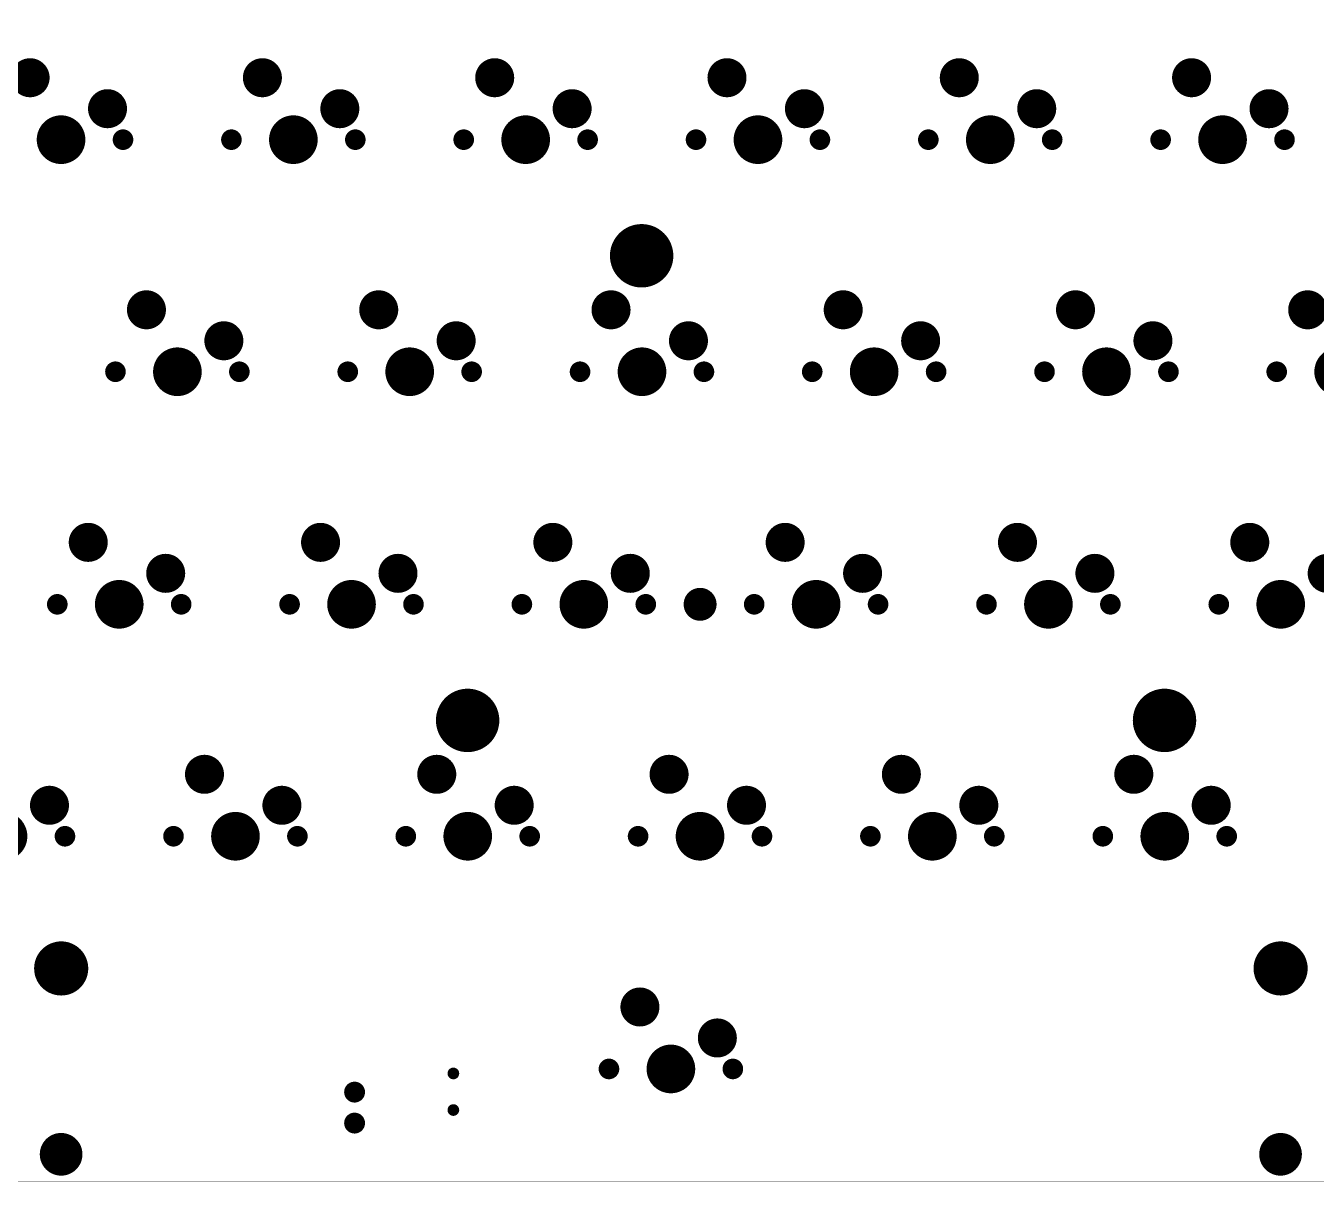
# Model space of a CAD drawing. Header units: millimetres. Extents: x 1049 to 1332, y 1256 to 1351.
# Drawn here: x 1149.1 to 1255, y 1255.5 to 1350.2 of the extents above; entities that cross this region are included whole.
import ezdxf

# ---------------------------------------------------------------- set-up
doc = ezdxf.new("R2010")
doc.units = ezdxf.units.MM
for name, color, linetype in [('BottomSolder', 6, 'Continuous'), ('KeepOutLayer', 6, 'Continuous'), ('PadHoleLayer', 156, 'Continuous')]:
    doc.layers.add(name, color=color, linetype=linetype)

# ---------------------------------------------------------------- blocks, each defined once
blk = doc.blocks.new('6_25X____85')
at = {"layer": 'BottomSolder'}
for points, const_width in [([(-51.11, 8.24, 1), (-48.89, 8.24, 1)], 2.22), ([(48.89, 8.24, 1), (51.11, 8.24, 1)], 2.22), ([(-50.88, -7, 1), (-49.13, -7, 1)], 1.75), ([(49.12, -7, 1), (50.87, -7, 1)], 1.75)]:
    blk.add_lwpolyline(points, format="xyb", close=True, dxfattribs=dict(at, const_width=const_width))
at = {"layer": 'PadHoleLayer'}
for points, const_width in [([(-51, 8.24, 1), (-49.01, 8.24, 1)], 1.99), ([(49, 8.24, 1), (50.99, 8.24, 1)], 1.99), ([(-50.77, -7, 1), (-49.24, -7, 1)], 1.52), ([(49.23, -7, 1), (50.76, -7, 1)], 1.52)]:
    blk.add_lwpolyline(points, format="xyb", close=True, dxfattribs=dict(at, const_width=const_width))
blk = doc.blocks.new('____86')
at = {"layer": 'BottomSolder'}
for points, const_width in [([(-3.34, 5.08, 1), (-1.74, 5.08, 1)], 1.6), ([(3.01, 2.54, 1), (4.61, 2.54, 1)], 1.6), ([(-1, 0, 1), (1, 0, 1)], 1.99), ([(-5.5, 0, 1), (-4.66, 0, 1)], 0.85), ([(4.66, 0, 1), (5.5, 0, 1)], 0.85)]:
    blk.add_lwpolyline(points, format="xyb", close=True, dxfattribs=dict(at, const_width=const_width))
at = {"layer": 'PadHoleLayer'}
for points, const_width in [([(-3.29, 5.08, 1), (-1.79, 5.08, 1)], 1.5), ([(3.06, 2.54, 1), (4.56, 2.54, 1)], 1.5), ([(-1, 0, 1), (1, 0, 1)], 1.99), ([(-5.5, 0, 1), (-4.66, 0, 1)], 0.85), ([(4.66, 0, 1), (5.5, 0, 1)], 0.85)]:
    blk.add_lwpolyline(points, format="xyb", close=True, dxfattribs=dict(at, const_width=const_width))
blk = doc.blocks.new('____97')
at = {"layer": 'BottomSolder'}
for points, const_width in [([(-3.34, 5.08, 1), (-1.74, 5.08, 1)], 1.6), ([(3.01, 2.54, 1), (4.61, 2.54, 1)], 1.6), ([(-1, 0, 1), (1, 0, 1)], 1.99), ([(-5.5, 0, 1), (-4.66, 0, 1)], 0.85), ([(4.66, 0, 1), (5.5, 0, 1)], 0.85)]:
    blk.add_lwpolyline(points, format="xyb", close=True, dxfattribs=dict(at, const_width=const_width))
at = {"layer": 'PadHoleLayer'}
for points, const_width in [([(-3.29, 5.08, 1), (-1.79, 5.08, 1)], 1.5), ([(3.06, 2.54, 1), (4.56, 2.54, 1)], 1.5), ([(-1, 0, 1), (1, 0, 1)], 1.99), ([(-5.5, 0, 1), (-4.66, 0, 1)], 0.85), ([(4.66, 0, 1), (5.5, 0, 1)], 0.85)]:
    blk.add_lwpolyline(points, format="xyb", close=True, dxfattribs=dict(at, const_width=const_width))
blk = doc.blocks.new('____100')
at = {"layer": 'BottomSolder'}
for points, const_width in [([(-3.34, 5.08, 1), (-1.74, 5.08, 1)], 1.6), ([(3.01, 2.54, 1), (4.61, 2.54, 1)], 1.6), ([(-1, 0, 1), (1, 0, 1)], 1.99), ([(-5.5, 0, 1), (-4.66, 0, 1)], 0.85), ([(4.66, 0, 1), (5.5, 0, 1)], 0.85)]:
    blk.add_lwpolyline(points, format="xyb", close=True, dxfattribs=dict(at, const_width=const_width))
at = {"layer": 'PadHoleLayer'}
for points, const_width in [([(-3.29, 5.08, 1), (-1.79, 5.08, 1)], 1.5), ([(3.06, 2.54, 1), (4.56, 2.54, 1)], 1.5), ([(-1, 0, 1), (1, 0, 1)], 1.99), ([(-5.5, 0, 1), (-4.66, 0, 1)], 0.85), ([(4.66, 0, 1), (5.5, 0, 1)], 0.85)]:
    blk.add_lwpolyline(points, format="xyb", close=True, dxfattribs=dict(at, const_width=const_width))
blk = doc.blocks.new('____101')
at = {"layer": 'BottomSolder'}
for points, const_width in [([(-3.34, 5.08, 1), (-1.74, 5.08, 1)], 1.6), ([(3.01, 2.54, 1), (4.61, 2.54, 1)], 1.6), ([(-1, 0, 1), (1, 0, 1)], 1.99), ([(-5.5, 0, 1), (-4.66, 0, 1)], 0.85), ([(4.66, 0, 1), (5.5, 0, 1)], 0.85)]:
    blk.add_lwpolyline(points, format="xyb", close=True, dxfattribs=dict(at, const_width=const_width))
at = {"layer": 'PadHoleLayer'}
for points, const_width in [([(-3.29, 5.08, 1), (-1.79, 5.08, 1)], 1.5), ([(3.06, 2.54, 1), (4.56, 2.54, 1)], 1.5), ([(-1, 0, 1), (1, 0, 1)], 1.99), ([(-5.5, 0, 1), (-4.66, 0, 1)], 0.85), ([(4.66, 0, 1), (5.5, 0, 1)], 0.85)]:
    blk.add_lwpolyline(points, format="xyb", close=True, dxfattribs=dict(at, const_width=const_width))
blk = doc.blocks.new('____104')
at = {"layer": 'BottomSolder'}
for points, const_width in [([(-3.34, 5.08, 1), (-1.74, 5.08, 1)], 1.6), ([(3.01, 2.54, 1), (4.61, 2.54, 1)], 1.6), ([(-1, 0, 1), (1, 0, 1)], 1.99), ([(-5.5, 0, 1), (-4.66, 0, 1)], 0.85), ([(4.66, 0, 1), (5.5, 0, 1)], 0.85)]:
    blk.add_lwpolyline(points, format="xyb", close=True, dxfattribs=dict(at, const_width=const_width))
at = {"layer": 'PadHoleLayer'}
for points, const_width in [([(-3.29, 5.08, 1), (-1.79, 5.08, 1)], 1.5), ([(3.06, 2.54, 1), (4.56, 2.54, 1)], 1.5), ([(-1, 0, 1), (1, 0, 1)], 1.99), ([(-5.5, 0, 1), (-4.66, 0, 1)], 0.85), ([(4.66, 0, 1), (5.5, 0, 1)], 0.85)]:
    blk.add_lwpolyline(points, format="xyb", close=True, dxfattribs=dict(at, const_width=const_width))
blk = doc.blocks.new('____105')
at = {"layer": 'BottomSolder'}
for points, const_width in [([(-3.34, 5.08, 1), (-1.74, 5.08, 1)], 1.6), ([(3.01, 2.54, 1), (4.61, 2.54, 1)], 1.6), ([(-1, 0, 1), (1, 0, 1)], 1.99), ([(-5.5, 0, 1), (-4.66, 0, 1)], 0.85), ([(4.66, 0, 1), (5.5, 0, 1)], 0.85)]:
    blk.add_lwpolyline(points, format="xyb", close=True, dxfattribs=dict(at, const_width=const_width))
at = {"layer": 'PadHoleLayer'}
for points, const_width in [([(-3.29, 5.08, 1), (-1.79, 5.08, 1)], 1.5), ([(3.06, 2.54, 1), (4.56, 2.54, 1)], 1.5), ([(-1, 0, 1), (1, 0, 1)], 1.99), ([(-5.5, 0, 1), (-4.66, 0, 1)], 0.85), ([(4.66, 0, 1), (5.5, 0, 1)], 0.85)]:
    blk.add_lwpolyline(points, format="xyb", close=True, dxfattribs=dict(at, const_width=const_width))
blk = doc.blocks.new('____107')
at = {"layer": 'BottomSolder'}
for points, const_width in [([(-3.34, 5.08, 1), (-1.74, 5.08, 1)], 1.6), ([(3.01, 2.54, 1), (4.61, 2.54, 1)], 1.6), ([(-1, 0, 1), (1, 0, 1)], 1.99), ([(-5.5, 0, 1), (-4.66, 0, 1)], 0.85), ([(4.66, 0, 1), (5.5, 0, 1)], 0.85)]:
    blk.add_lwpolyline(points, format="xyb", close=True, dxfattribs=dict(at, const_width=const_width))
at = {"layer": 'PadHoleLayer'}
for points, const_width in [([(-3.29, 5.08, 1), (-1.79, 5.08, 1)], 1.5), ([(3.06, 2.54, 1), (4.56, 2.54, 1)], 1.5), ([(-1, 0, 1), (1, 0, 1)], 1.99), ([(-5.5, 0, 1), (-4.66, 0, 1)], 0.85), ([(4.66, 0, 1), (5.5, 0, 1)], 0.85)]:
    blk.add_lwpolyline(points, format="xyb", close=True, dxfattribs=dict(at, const_width=const_width))
blk = doc.blocks.new('____110')
at = {"layer": 'BottomSolder'}
for points, const_width in [([(-3.34, 5.08, 1), (-1.74, 5.08, 1)], 1.6), ([(3.01, 2.54, 1), (4.61, 2.54, 1)], 1.6), ([(-1, 0, 1), (1, 0, 1)], 1.99), ([(-5.5, 0, 1), (-4.66, 0, 1)], 0.85), ([(4.66, 0, 1), (5.5, 0, 1)], 0.85)]:
    blk.add_lwpolyline(points, format="xyb", close=True, dxfattribs=dict(at, const_width=const_width))
at = {"layer": 'PadHoleLayer'}
for points, const_width in [([(-3.29, 5.08, 1), (-1.79, 5.08, 1)], 1.5), ([(3.06, 2.54, 1), (4.56, 2.54, 1)], 1.5), ([(-1, 0, 1), (1, 0, 1)], 1.99), ([(-5.5, 0, 1), (-4.66, 0, 1)], 0.85), ([(4.66, 0, 1), (5.5, 0, 1)], 0.85)]:
    blk.add_lwpolyline(points, format="xyb", close=True, dxfattribs=dict(at, const_width=const_width))
blk = doc.blocks.new('____111')
at = {"layer": 'BottomSolder'}
for points, const_width in [([(-3.34, 5.08, 1), (-1.74, 5.08, 1)], 1.6), ([(3.01, 2.54, 1), (4.61, 2.54, 1)], 1.6), ([(-1, 0, 1), (1, 0, 1)], 1.99), ([(-5.5, 0, 1), (-4.66, 0, 1)], 0.85), ([(4.66, 0, 1), (5.5, 0, 1)], 0.85)]:
    blk.add_lwpolyline(points, format="xyb", close=True, dxfattribs=dict(at, const_width=const_width))
at = {"layer": 'PadHoleLayer'}
for points, const_width in [([(-3.29, 5.08, 1), (-1.79, 5.08, 1)], 1.5), ([(3.06, 2.54, 1), (4.56, 2.54, 1)], 1.5), ([(-1, 0, 1), (1, 0, 1)], 1.99), ([(-5.5, 0, 1), (-4.66, 0, 1)], 0.85), ([(4.66, 0, 1), (5.5, 0, 1)], 0.85)]:
    blk.add_lwpolyline(points, format="xyb", close=True, dxfattribs=dict(at, const_width=const_width))
blk = doc.blocks.new('____112')
at = {"layer": 'BottomSolder'}
for points, const_width in [([(-3.34, 5.08, 1), (-1.74, 5.08, 1)], 1.6), ([(3.01, 2.54, 1), (4.61, 2.54, 1)], 1.6), ([(-1, 0, 1), (1, 0, 1)], 1.99), ([(-5.5, 0, 1), (-4.66, 0, 1)], 0.85), ([(4.66, 0, 1), (5.5, 0, 1)], 0.85)]:
    blk.add_lwpolyline(points, format="xyb", close=True, dxfattribs=dict(at, const_width=const_width))
at = {"layer": 'PadHoleLayer'}
for points, const_width in [([(-3.29, 5.08, 1), (-1.79, 5.08, 1)], 1.5), ([(3.06, 2.54, 1), (4.56, 2.54, 1)], 1.5), ([(-1, 0, 1), (1, 0, 1)], 1.99), ([(-5.5, 0, 1), (-4.66, 0, 1)], 0.85), ([(4.66, 0, 1), (5.5, 0, 1)], 0.85)]:
    blk.add_lwpolyline(points, format="xyb", close=True, dxfattribs=dict(at, const_width=const_width))
blk = doc.blocks.new('____113')
at = {"layer": 'BottomSolder'}
for points, const_width in [([(-3.34, 5.08, 1), (-1.74, 5.08, 1)], 1.6), ([(3.01, 2.54, 1), (4.61, 2.54, 1)], 1.6), ([(-1, 0, 1), (1, 0, 1)], 1.99), ([(-5.5, 0, 1), (-4.66, 0, 1)], 0.85), ([(4.66, 0, 1), (5.5, 0, 1)], 0.85)]:
    blk.add_lwpolyline(points, format="xyb", close=True, dxfattribs=dict(at, const_width=const_width))
at = {"layer": 'PadHoleLayer'}
for points, const_width in [([(-3.29, 5.08, 1), (-1.79, 5.08, 1)], 1.5), ([(3.06, 2.54, 1), (4.56, 2.54, 1)], 1.5), ([(-1, 0, 1), (1, 0, 1)], 1.99), ([(-5.5, 0, 1), (-4.66, 0, 1)], 0.85), ([(4.66, 0, 1), (5.5, 0, 1)], 0.85)]:
    blk.add_lwpolyline(points, format="xyb", close=True, dxfattribs=dict(at, const_width=const_width))
blk = doc.blocks.new('____114')
at = {"layer": 'BottomSolder'}
for points, const_width in [([(-3.34, 5.08, 1), (-1.74, 5.08, 1)], 1.6), ([(3.01, 2.54, 1), (4.61, 2.54, 1)], 1.6), ([(-1, 0, 1), (1, 0, 1)], 1.99), ([(-5.5, 0, 1), (-4.66, 0, 1)], 0.85), ([(4.66, 0, 1), (5.5, 0, 1)], 0.85)]:
    blk.add_lwpolyline(points, format="xyb", close=True, dxfattribs=dict(at, const_width=const_width))
at = {"layer": 'PadHoleLayer'}
for points, const_width in [([(-3.29, 5.08, 1), (-1.79, 5.08, 1)], 1.5), ([(3.06, 2.54, 1), (4.56, 2.54, 1)], 1.5), ([(-1, 0, 1), (1, 0, 1)], 1.99), ([(-5.5, 0, 1), (-4.66, 0, 1)], 0.85), ([(4.66, 0, 1), (5.5, 0, 1)], 0.85)]:
    blk.add_lwpolyline(points, format="xyb", close=True, dxfattribs=dict(at, const_width=const_width))
blk = doc.blocks.new('____116')
at = {"layer": 'BottomSolder'}
for points, const_width in [([(-3.34, 5.08, 1), (-1.74, 5.08, 1)], 1.6), ([(3.01, 2.54, 1), (4.61, 2.54, 1)], 1.6), ([(-1, 0, 1), (1, 0, 1)], 1.99), ([(-5.5, 0, 1), (-4.66, 0, 1)], 0.85), ([(4.66, 0, 1), (5.5, 0, 1)], 0.85)]:
    blk.add_lwpolyline(points, format="xyb", close=True, dxfattribs=dict(at, const_width=const_width))
at = {"layer": 'PadHoleLayer'}
for points, const_width in [([(-3.29, 5.08, 1), (-1.79, 5.08, 1)], 1.5), ([(3.06, 2.54, 1), (4.56, 2.54, 1)], 1.5), ([(-1, 0, 1), (1, 0, 1)], 1.99), ([(-5.5, 0, 1), (-4.66, 0, 1)], 0.85), ([(4.66, 0, 1), (5.5, 0, 1)], 0.85)]:
    blk.add_lwpolyline(points, format="xyb", close=True, dxfattribs=dict(at, const_width=const_width))
blk = doc.blocks.new('____121')
at = {"layer": 'BottomSolder'}
for points, const_width in [([(-3.34, 5.08, 1), (-1.74, 5.08, 1)], 1.6), ([(3.01, 2.54, 1), (4.61, 2.54, 1)], 1.6), ([(-1, 0, 1), (1, 0, 1)], 1.99), ([(-5.5, 0, 1), (-4.66, 0, 1)], 0.85), ([(4.66, 0, 1), (5.5, 0, 1)], 0.85)]:
    blk.add_lwpolyline(points, format="xyb", close=True, dxfattribs=dict(at, const_width=const_width))
at = {"layer": 'PadHoleLayer'}
for points, const_width in [([(-3.29, 5.08, 1), (-1.79, 5.08, 1)], 1.5), ([(3.06, 2.54, 1), (4.56, 2.54, 1)], 1.5), ([(-1, 0, 1), (1, 0, 1)], 1.99), ([(-5.5, 0, 1), (-4.66, 0, 1)], 0.85), ([(4.66, 0, 1), (5.5, 0, 1)], 0.85)]:
    blk.add_lwpolyline(points, format="xyb", close=True, dxfattribs=dict(at, const_width=const_width))
blk = doc.blocks.new('____123')
at = {"layer": 'BottomSolder'}
for points, const_width in [([(-3.34, 5.08, 1), (-1.74, 5.08, 1)], 1.6), ([(3.01, 2.54, 1), (4.61, 2.54, 1)], 1.6), ([(-1, 0, 1), (1, 0, 1)], 1.99), ([(-5.5, 0, 1), (-4.66, 0, 1)], 0.85), ([(4.66, 0, 1), (5.5, 0, 1)], 0.85)]:
    blk.add_lwpolyline(points, format="xyb", close=True, dxfattribs=dict(at, const_width=const_width))
at = {"layer": 'PadHoleLayer'}
for points, const_width in [([(-3.29, 5.08, 1), (-1.79, 5.08, 1)], 1.5), ([(3.06, 2.54, 1), (4.56, 2.54, 1)], 1.5), ([(-1, 0, 1), (1, 0, 1)], 1.99), ([(-5.5, 0, 1), (-4.66, 0, 1)], 0.85), ([(4.66, 0, 1), (5.5, 0, 1)], 0.85)]:
    blk.add_lwpolyline(points, format="xyb", close=True, dxfattribs=dict(at, const_width=const_width))
blk = doc.blocks.new('____124')
at = {"layer": 'BottomSolder'}
for points, const_width in [([(-3.34, 5.08, 1), (-1.74, 5.08, 1)], 1.6), ([(3.01, 2.54, 1), (4.61, 2.54, 1)], 1.6), ([(-1, 0, 1), (1, 0, 1)], 1.99), ([(-5.5, 0, 1), (-4.66, 0, 1)], 0.85), ([(4.66, 0, 1), (5.5, 0, 1)], 0.85)]:
    blk.add_lwpolyline(points, format="xyb", close=True, dxfattribs=dict(at, const_width=const_width))
at = {"layer": 'PadHoleLayer'}
for points, const_width in [([(-3.29, 5.08, 1), (-1.79, 5.08, 1)], 1.5), ([(3.06, 2.54, 1), (4.56, 2.54, 1)], 1.5), ([(-1, 0, 1), (1, 0, 1)], 1.99), ([(-5.5, 0, 1), (-4.66, 0, 1)], 0.85), ([(4.66, 0, 1), (5.5, 0, 1)], 0.85)]:
    blk.add_lwpolyline(points, format="xyb", close=True, dxfattribs=dict(at, const_width=const_width))
blk = doc.blocks.new('____126')
at = {"layer": 'BottomSolder'}
for points, const_width in [([(-3.34, 5.08, 1), (-1.74, 5.08, 1)], 1.6), ([(3.01, 2.54, 1), (4.61, 2.54, 1)], 1.6), ([(-1, 0, 1), (1, 0, 1)], 1.99), ([(-5.5, 0, 1), (-4.66, 0, 1)], 0.85), ([(4.66, 0, 1), (5.5, 0, 1)], 0.85)]:
    blk.add_lwpolyline(points, format="xyb", close=True, dxfattribs=dict(at, const_width=const_width))
at = {"layer": 'PadHoleLayer'}
for points, const_width in [([(-3.29, 5.08, 1), (-1.79, 5.08, 1)], 1.5), ([(3.06, 2.54, 1), (4.56, 2.54, 1)], 1.5), ([(-1, 0, 1), (1, 0, 1)], 1.99), ([(-5.5, 0, 1), (-4.66, 0, 1)], 0.85), ([(4.66, 0, 1), (5.5, 0, 1)], 0.85)]:
    blk.add_lwpolyline(points, format="xyb", close=True, dxfattribs=dict(at, const_width=const_width))
blk = doc.blocks.new('____130')
at = {"layer": 'BottomSolder'}
for points, const_width in [([(-3.34, 5.08, 1), (-1.74, 5.08, 1)], 1.6), ([(3.01, 2.54, 1), (4.61, 2.54, 1)], 1.6), ([(-1, 0, 1), (1, 0, 1)], 1.99), ([(-5.5, 0, 1), (-4.66, 0, 1)], 0.85), ([(4.66, 0, 1), (5.5, 0, 1)], 0.85)]:
    blk.add_lwpolyline(points, format="xyb", close=True, dxfattribs=dict(at, const_width=const_width))
at = {"layer": 'PadHoleLayer'}
for points, const_width in [([(-3.29, 5.08, 1), (-1.79, 5.08, 1)], 1.5), ([(3.06, 2.54, 1), (4.56, 2.54, 1)], 1.5), ([(-1, 0, 1), (1, 0, 1)], 1.99), ([(-5.5, 0, 1), (-4.66, 0, 1)], 0.85), ([(4.66, 0, 1), (5.5, 0, 1)], 0.85)]:
    blk.add_lwpolyline(points, format="xyb", close=True, dxfattribs=dict(at, const_width=const_width))
blk = doc.blocks.new('____131')
at = {"layer": 'BottomSolder'}
for points, const_width in [([(-3.34, 5.08, 1), (-1.74, 5.08, 1)], 1.6), ([(3.01, 2.54, 1), (4.61, 2.54, 1)], 1.6), ([(-1, 0, 1), (1, 0, 1)], 1.99), ([(-5.5, 0, 1), (-4.66, 0, 1)], 0.85), ([(4.66, 0, 1), (5.5, 0, 1)], 0.85)]:
    blk.add_lwpolyline(points, format="xyb", close=True, dxfattribs=dict(at, const_width=const_width))
at = {"layer": 'PadHoleLayer'}
for points, const_width in [([(-3.29, 5.08, 1), (-1.79, 5.08, 1)], 1.5), ([(3.06, 2.54, 1), (4.56, 2.54, 1)], 1.5), ([(-1, 0, 1), (1, 0, 1)], 1.99), ([(-5.5, 0, 1), (-4.66, 0, 1)], 0.85), ([(4.66, 0, 1), (5.5, 0, 1)], 0.85)]:
    blk.add_lwpolyline(points, format="xyb", close=True, dxfattribs=dict(at, const_width=const_width))
blk = doc.blocks.new('____137')
at = {"layer": 'BottomSolder'}
for points, const_width in [([(-3.34, 5.08, 1), (-1.74, 5.08, 1)], 1.6), ([(3.01, 2.54, 1), (4.61, 2.54, 1)], 1.6), ([(-1, 0, 1), (1, 0, 1)], 1.99), ([(-5.5, 0, 1), (-4.66, 0, 1)], 0.85), ([(4.66, 0, 1), (5.5, 0, 1)], 0.85)]:
    blk.add_lwpolyline(points, format="xyb", close=True, dxfattribs=dict(at, const_width=const_width))
at = {"layer": 'PadHoleLayer'}
for points, const_width in [([(-3.29, 5.08, 1), (-1.79, 5.08, 1)], 1.5), ([(3.06, 2.54, 1), (4.56, 2.54, 1)], 1.5), ([(-1, 0, 1), (1, 0, 1)], 1.99), ([(-5.5, 0, 1), (-4.66, 0, 1)], 0.85), ([(4.66, 0, 1), (5.5, 0, 1)], 0.85)]:
    blk.add_lwpolyline(points, format="xyb", close=True, dxfattribs=dict(at, const_width=const_width))
blk = doc.blocks.new('____138')
at = {"layer": 'BottomSolder'}
for points, const_width in [([(-3.34, 5.08, 1), (-1.74, 5.08, 1)], 1.6), ([(3.01, 2.54, 1), (4.61, 2.54, 1)], 1.6), ([(-1, 0, 1), (1, 0, 1)], 1.99), ([(-5.5, 0, 1), (-4.66, 0, 1)], 0.85), ([(4.66, 0, 1), (5.5, 0, 1)], 0.85)]:
    blk.add_lwpolyline(points, format="xyb", close=True, dxfattribs=dict(at, const_width=const_width))
at = {"layer": 'PadHoleLayer'}
for points, const_width in [([(-3.29, 5.08, 1), (-1.79, 5.08, 1)], 1.5), ([(3.06, 2.54, 1), (4.56, 2.54, 1)], 1.5), ([(-1, 0, 1), (1, 0, 1)], 1.99), ([(-5.5, 0, 1), (-4.66, 0, 1)], 0.85), ([(4.66, 0, 1), (5.5, 0, 1)], 0.85)]:
    blk.add_lwpolyline(points, format="xyb", close=True, dxfattribs=dict(at, const_width=const_width))
blk = doc.blocks.new('____139')
at = {"layer": 'BottomSolder'}
for points, const_width in [([(-3.34, 5.08, 1), (-1.74, 5.08, 1)], 1.6), ([(3.01, 2.54, 1), (4.61, 2.54, 1)], 1.6), ([(-1, 0, 1), (1, 0, 1)], 1.99), ([(-5.5, 0, 1), (-4.66, 0, 1)], 0.85), ([(4.66, 0, 1), (5.5, 0, 1)], 0.85)]:
    blk.add_lwpolyline(points, format="xyb", close=True, dxfattribs=dict(at, const_width=const_width))
at = {"layer": 'PadHoleLayer'}
for points, const_width in [([(-3.29, 5.08, 1), (-1.79, 5.08, 1)], 1.5), ([(3.06, 2.54, 1), (4.56, 2.54, 1)], 1.5), ([(-1, 0, 1), (1, 0, 1)], 1.99), ([(-5.5, 0, 1), (-4.66, 0, 1)], 0.85), ([(4.66, 0, 1), (5.5, 0, 1)], 0.85)]:
    blk.add_lwpolyline(points, format="xyb", close=True, dxfattribs=dict(at, const_width=const_width))
blk = doc.blocks.new('____140')
at = {"layer": 'BottomSolder'}
for points, const_width in [([(-3.34, 5.08, 1), (-1.74, 5.08, 1)], 1.6), ([(3.01, 2.54, 1), (4.61, 2.54, 1)], 1.6), ([(-1, 0, 1), (1, 0, 1)], 1.99), ([(-5.5, 0, 1), (-4.66, 0, 1)], 0.85), ([(4.66, 0, 1), (5.5, 0, 1)], 0.85)]:
    blk.add_lwpolyline(points, format="xyb", close=True, dxfattribs=dict(at, const_width=const_width))
at = {"layer": 'PadHoleLayer'}
for points, const_width in [([(-3.29, 5.08, 1), (-1.79, 5.08, 1)], 1.5), ([(3.06, 2.54, 1), (4.56, 2.54, 1)], 1.5), ([(-1, 0, 1), (1, 0, 1)], 1.99), ([(-5.5, 0, 1), (-4.66, 0, 1)], 0.85), ([(4.66, 0, 1), (5.5, 0, 1)], 0.85)]:
    blk.add_lwpolyline(points, format="xyb", close=True, dxfattribs=dict(at, const_width=const_width))
blk = doc.blocks.new('____141')
at = {"layer": 'BottomSolder'}
for points, const_width in [([(-3.34, 5.08, 1), (-1.74, 5.08, 1)], 1.6), ([(3.01, 2.54, 1), (4.61, 2.54, 1)], 1.6), ([(-1, 0, 1), (1, 0, 1)], 1.99), ([(-5.5, 0, 1), (-4.66, 0, 1)], 0.85), ([(4.66, 0, 1), (5.5, 0, 1)], 0.85)]:
    blk.add_lwpolyline(points, format="xyb", close=True, dxfattribs=dict(at, const_width=const_width))
at = {"layer": 'PadHoleLayer'}
for points, const_width in [([(-3.29, 5.08, 1), (-1.79, 5.08, 1)], 1.5), ([(3.06, 2.54, 1), (4.56, 2.54, 1)], 1.5), ([(-1, 0, 1), (1, 0, 1)], 1.99), ([(-5.5, 0, 1), (-4.66, 0, 1)], 0.85), ([(4.66, 0, 1), (5.5, 0, 1)], 0.85)]:
    blk.add_lwpolyline(points, format="xyb", close=True, dxfattribs=dict(at, const_width=const_width))
blk = doc.blocks.new('____142')
at = {"layer": 'BottomSolder'}
for points, const_width in [([(-3.34, 5.08, 1), (-1.74, 5.08, 1)], 1.6), ([(3.01, 2.54, 1), (4.61, 2.54, 1)], 1.6), ([(-1, 0, 1), (1, 0, 1)], 1.99), ([(-5.5, 0, 1), (-4.66, 0, 1)], 0.85), ([(4.66, 0, 1), (5.5, 0, 1)], 0.85)]:
    blk.add_lwpolyline(points, format="xyb", close=True, dxfattribs=dict(at, const_width=const_width))
at = {"layer": 'PadHoleLayer'}
for points, const_width in [([(-3.29, 5.08, 1), (-1.79, 5.08, 1)], 1.5), ([(3.06, 2.54, 1), (4.56, 2.54, 1)], 1.5), ([(-1, 0, 1), (1, 0, 1)], 1.99), ([(-5.5, 0, 1), (-4.66, 0, 1)], 0.85), ([(4.66, 0, 1), (5.5, 0, 1)], 0.85)]:
    blk.add_lwpolyline(points, format="xyb", close=True, dxfattribs=dict(at, const_width=const_width))
blk = doc.blocks.new('JUMP_WIRE_229')
at = {"layer": 'BottomSolder', "const_width": 0.852}
for points in [[(-0.43, 0, 1), (0.43, 0, 1)], [(2.11, 0, 1), (2.97, 0, 1)]]:
    blk.add_lwpolyline(points, format="xyb", close=True, dxfattribs=at)
at = {"layer": 'PadHoleLayer', "const_width": 0.457}
for points in [[(-0.23, 0, 1), (0.23, 0, 1)], [(2.31, 0, 1), (2.77, 0, 1)]]:
    blk.add_lwpolyline(points, format="xyb", close=True, dxfattribs=at)
blk = doc.blocks.new('_______230')
at = {"layer": 'BottomSolder', "const_width": 0.477}
for points in [[(-0.24, 0, 1), (0.24, 0, 1)], [(-0.24, -3, 1), (0.24, -3, 1)]]:
    blk.add_lwpolyline(points, format="xyb", close=True, dxfattribs=at)
at = {"layer": 'PadHoleLayer', "const_width": 0.375}
for points in [[(-0.19, 0, 1), (0.19, 0, 1)], [(-0.19, -3, 1), (0.19, -3, 1)]]:
    blk.add_lwpolyline(points, format="xyb", close=True, dxfattribs=at)

msp = doc.modelspace()

# ---------------------------------------------------------------- linework, layer by layer
at = {"layer": 'BottomSolder'}
for points, const_width in [([(1198.34, 1331.39, 1), (1200.94, 1331.39, 1)], 2.6), ([(1203.76, 1302.81, 1), (1205.11, 1302.81, 1)], 1.35), ([(1184.07, 1293.29, 1), (1186.67, 1293.29, 1)], 2.6), ([(1241.22, 1293.29, 1), (1243.82, 1293.29, 1)], 2.6)]:
    msp.add_lwpolyline(points, format="xyb", close=True, dxfattribs=dict(at, const_width=const_width))
at = {"layer": 'KeepOutLayer', "const_width": 0.00635}
for points in [[(1050.76, 1350.24), (1329.51, 1350.24)], [(1050.76, 1255.51), (1329.51, 1255.51)]]:
    msp.add_lwpolyline(points, dxfattribs=at)
at = {"layer": 'PadHoleLayer'}
for points, const_width in [([(1199.02, 1331.39, 1), (1200.27, 1331.39, 1)], 1.25), ([(1203.81, 1302.81, 1), (1205.06, 1302.81, 1)], 1.25), ([(1184.75, 1293.29, 1), (1186, 1293.29, 1)], 1.25), ([(1241.58, 1294.23), (1243.46, 1294.23, -1), (1243.46, 1292.35), (1241.58, 1292.35, -1)], 0.625)]:
    msp.add_lwpolyline(points, format="xyb", close=True, dxfattribs=dict(at, const_width=const_width))

# ---------------------------------------------------------------- block references
for name, p in [('____137', (1152.03, 1340.91)), ('____138', (1171.08, 1340.91)), ('____139', (1190.13, 1340.91)), ('____140', (1209.18, 1340.91)), ('____141', (1228.23, 1340.91)), ('____142', (1247.28, 1340.91)), ('____130', (1161.57, 1321.88)), ('____123', (1180.62, 1321.88)), ('____121', (1199.67, 1321.88)), ('____124', (1218.71, 1321.88)), ('____126', (1237.76, 1321.88)), ('____131', (1256.8, 1321.88)), ('____110', (1156.8, 1302.81)), ('____111', (1175.85, 1302.81)), ('____112', (1194.9, 1302.81)), ('____113', (1213.95, 1302.81)), ('____114', (1233, 1302.81)), ('____116', (1252.05, 1302.81)), ('____107', (1147.27, 1283.79)), ('____101', (1166.33, 1283.79)), ('____100', (1185.38, 1283.79)), ('____105', (1204.43, 1283.79)), ('____97', (1223.48, 1283.79)), ('____104', (1242.54, 1283.79)), ('6_25X____85', (1202.04, 1264.71)), ('____86', (1202.04, 1264.71))]:
    msp.add_blockref(name, p)
for name, p, rotation in [('_______230', (1184.2, 1261.34), 180), ('JUMP_WIRE_229', (1176.1, 1260.27), 90)]:
    msp.add_blockref(name, p, dxfattribs=dict(rotation=rotation))

doc.saveas('drawing.dxf')
